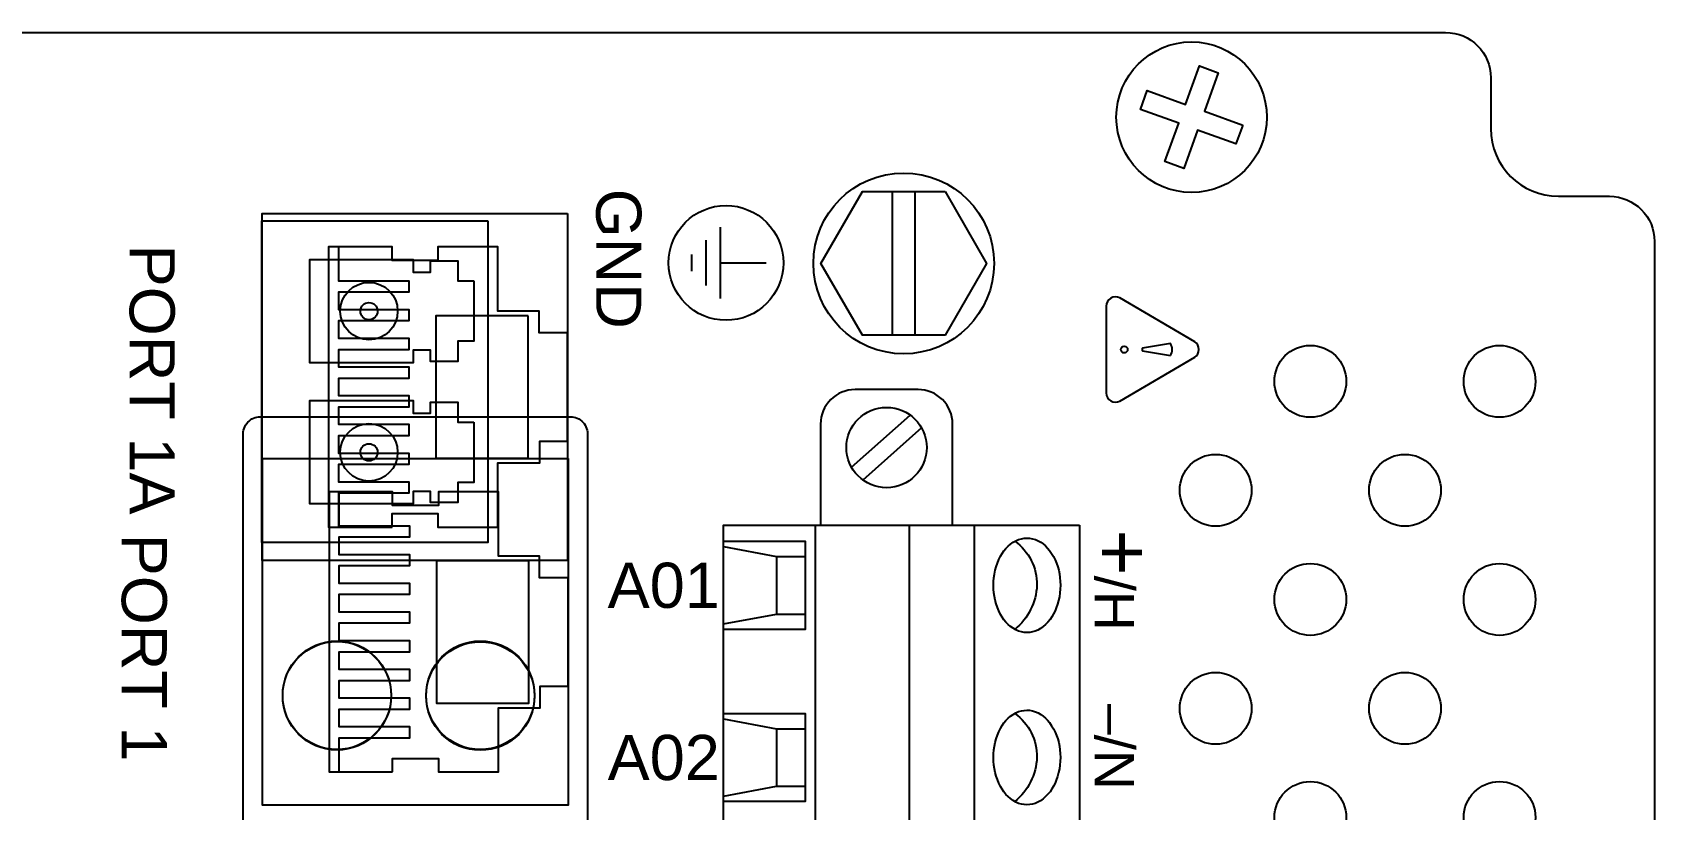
# Model space of a CAD drawing. Extents: x 1 to 23.7, y 0.2 to 17.
# Drawn here: x 20.173 to 23, y 5.844 to 7.198 of the extents above; entities that cross this region are included whole.
import ezdxf

# ---------------------------------------------------------------- set-up
doc = ezdxf.new("R2010")
doc.units = 0
doc.header["$MEASUREMENT"] = 0
for name, color, linetype in [('1_01__00__NONE__NO_FO__IRI', 7, 'CONTINUOUS'), ('1_02__01___1__10-100BASE-T', 7, 'CONTINUOUS'), ('1_03__04___1__100BASE-FX__', 7, 'CONTINUOUS'), ('1_04__06___2__10-100BASE-T', 7, 'CONTINUOUS'), ('1_05__08___2__100BASE-FX__', 7, 'CONTINUOUS'), ('1_06__10__NONE__FO__IRIG', 7, 'CONTINUOUS'), ('1_07__11___1__10-100BASE-T', 7, 'CONTINUOUS'), ('1_08__14___1__100BASE-FX__', 7, 'CONTINUOUS'), ('1_09__16___2__10-100BASE-T', 7, 'CONTINUOUS'), ('1_10__18___2__100BASE-FX__', 7, 'CONTINUOUS'), ('6_00_____DWG', 7, 'CONTINUOUS')]:
    doc.layers.add(name, color=color, linetype=linetype)
doc.styles.add('ARIAL', font='arial.ttf')

msp = doc.modelspace()

# ---------------------------------------------------------------- linework, layer by layer
at = {"layer": '1_01__00__NONE__NO_FO__IRI'}
msp.add_lwpolyline([(21.14, 6.4956), (21.14, 5.8111, -0.437464), (21.11, 5.7783), (20.57, 5.7783, -0.440011), (20.54, 5.8111), (20.54, 6.4956, -0.43731), (20.57, 6.5283), (21.11, 6.5283, -0.440011)], format="xyb", close=True, dxfattribs=at)
at = {"layer": '1_02__01___1__10-100BASE-T'}
for points in [[(21.1062, 6.4554), (21.1062, 5.8512), (20.5737, 5.8512), (20.5737, 6.4554)], [(20.8002, 5.9093), (20.8002, 5.933), (20.8802, 5.933), (20.8802, 5.9093), (20.9847, 5.9093), (20.9847, 6.0213), (21.0577, 6.0213), (21.0577, 6.0588), (21.1062, 6.0588), (21.1062, 6.2478), (21.0567, 6.2478), (21.0567, 6.2853), (20.9847, 6.2853), (20.9847, 6.3973), (20.8802, 6.3973), (20.8802, 6.3736), (20.8002, 6.3736), (20.8002, 6.3973), (20.6897, 6.3973), (20.6897, 5.9093)], [(21.0377, 6.2773), (20.8767, 6.2773), (20.8767, 6.0293), (21.0377, 6.0293)]]:
    msp.add_lwpolyline(points, close=True, dxfattribs=at)
msp.add_lwpolyline([(20.7067, 6.3973), (20.7067, 6.3383), (20.8297, 6.3383), (20.8297, 6.3183), (20.7067, 6.3183), (20.7067, 6.2883), (20.8297, 6.2883), (20.8297, 6.2683), (20.7067, 6.2683), (20.7067, 6.2383), (20.8297, 6.2383), (20.8297, 6.2183), (20.7067, 6.2183), (20.7067, 6.1883), (20.8297, 6.1883), (20.8297, 6.1683), (20.7067, 6.1683), (20.7067, 6.1383), (20.8297, 6.1383), (20.8297, 6.1183), (20.7067, 6.1183), (20.7067, 6.0883), (20.8297, 6.0883), (20.8297, 6.0683), (20.7067, 6.0683), (20.7067, 6.0383), (20.8297, 6.0383), (20.8297, 6.0183), (20.7067, 6.0183), (20.7067, 5.9883), (20.8297, 5.9883), (20.8297, 5.9683), (20.7067, 5.9683), (20.7067, 5.9093)], dxfattribs=at)
at = {"layer": '1_03__04___1__100BASE-FX__'}
for points in [[(20.9662, 6.8692), (20.9662, 6.3091), (20.5725, 6.3091), (20.5725, 6.8692)], [(20.9422, 6.7647), (20.9422, 6.6597), (20.9142, 6.6597), (20.9142, 6.6247), (20.8662, 6.6247), (20.8662, 6.6442), (20.8362, 6.6442), (20.8362, 6.6222), (20.6562, 6.6222), (20.6562, 6.8022), (20.8362, 6.8022), (20.8362, 6.7802), (20.8662, 6.7802), (20.8662, 6.7997), (20.9142, 6.7997), (20.9142, 6.7647)], [(20.9422, 6.5187), (20.9422, 6.4137), (20.9142, 6.4137), (20.9142, 6.3787), (20.8662, 6.3787), (20.8662, 6.3982), (20.8362, 6.3982), (20.8362, 6.3762), (20.6562, 6.3762), (20.6562, 6.5562), (20.8362, 6.5562), (20.8362, 6.5342), (20.8662, 6.5342), (20.8662, 6.5537), (20.9142, 6.5537), (20.9142, 6.5187)]]:
    msp.add_lwpolyline(points, close=True, dxfattribs=at)
for centre, radius in [((20.7592, 6.7122), 0.05), ((20.7592, 6.7122), 0.015), ((20.7592, 6.4662), 0.05), ((20.7592, 6.4662), 0.015), ((20.7033, 6.0421), 0.0945), ((20.9533, 6.0416), 0.0945)]:
    msp.add_circle(centre, radius, dxfattribs=at)
at = {"layer": '1_04__06___2__10-100BASE-T'}
for points in [[(21.1054, 6.8821), (21.1054, 6.2779), (20.5729, 6.2779), (20.5729, 6.8821)], [(20.7994, 6.336), (20.7994, 6.3597), (20.8794, 6.3597), (20.8794, 6.336), (20.9839, 6.336), (20.9839, 6.448), (21.0569, 6.448), (21.0569, 6.4855), (21.1054, 6.4855), (21.1054, 6.6745), (21.0559, 6.6745), (21.0559, 6.712), (20.9839, 6.712), (20.9839, 6.824), (20.8794, 6.824), (20.8794, 6.8002), (20.7994, 6.8002), (20.7994, 6.824), (20.6889, 6.824), (20.6889, 6.336)], [(21.0369, 6.704), (20.8759, 6.704), (20.8759, 6.456), (21.0369, 6.456)]]:
    msp.add_lwpolyline(points, close=True, dxfattribs=at)
msp.add_lwpolyline([(20.7059, 6.824), (20.7059, 6.765), (20.8289, 6.765), (20.8289, 6.745), (20.7059, 6.745), (20.7059, 6.715), (20.8289, 6.715), (20.8289, 6.695), (20.7059, 6.695), (20.7059, 6.665), (20.8289, 6.665), (20.8289, 6.645), (20.7059, 6.645), (20.7059, 6.615), (20.8289, 6.615), (20.8289, 6.595), (20.7059, 6.595), (20.7059, 6.565), (20.8289, 6.565), (20.8289, 6.545), (20.7059, 6.545), (20.7059, 6.515), (20.8289, 6.515), (20.8289, 6.495), (20.7059, 6.495), (20.7059, 6.465), (20.8289, 6.465), (20.8289, 6.445), (20.7059, 6.445), (20.7059, 6.415), (20.8289, 6.415), (20.8289, 6.395), (20.7059, 6.395), (20.7059, 6.336)], dxfattribs=at)
for centre in [(20.7033, 6.0429), (20.9533, 6.0429)]:
    msp.add_circle(centre, 0.0945, dxfattribs=at)
at = {"layer": '1_05__08___2__100BASE-FX__'}
for points in [[(20.9662, 6.8692), (20.9662, 6.3091), (20.5725, 6.3091), (20.5725, 6.8692)], [(20.9422, 6.7647), (20.9422, 6.6597), (20.9142, 6.6597), (20.9142, 6.6247), (20.8662, 6.6247), (20.8662, 6.6442), (20.8362, 6.6442), (20.8362, 6.6222), (20.6562, 6.6222), (20.6562, 6.8022), (20.8362, 6.8022), (20.8362, 6.7802), (20.8662, 6.7802), (20.8662, 6.7997), (20.9142, 6.7997), (20.9142, 6.7647)], [(20.9422, 6.5187), (20.9422, 6.4137), (20.9142, 6.4137), (20.9142, 6.3787), (20.8662, 6.3787), (20.8662, 6.3982), (20.8362, 6.3982), (20.8362, 6.3762), (20.6562, 6.3762), (20.6562, 6.5562), (20.8362, 6.5562), (20.8362, 6.5342), (20.8662, 6.5342), (20.8662, 6.5537), (20.9142, 6.5537), (20.9142, 6.5187)]]:
    msp.add_lwpolyline(points, close=True, dxfattribs=at)
for centre, radius in [((20.7592, 6.7122), 0.05), ((20.7592, 6.7122), 0.015), ((20.7592, 6.4662), 0.05), ((20.7592, 6.4662), 0.015), ((20.7033, 6.0421), 0.0945), ((20.9533, 6.0416), 0.0945)]:
    msp.add_circle(centre, radius, dxfattribs=at)
at = {"layer": '1_06__10__NONE__FO__IRIG'}
msp.add_lwpolyline([(21.14, 6.4956), (21.14, 5.8111, -0.437464), (21.11, 5.7783), (20.57, 5.7783, -0.440011), (20.54, 5.8111), (20.54, 6.4956, -0.43731), (20.57, 6.5283), (21.11, 6.5283, -0.440011)], format="xyb", close=True, dxfattribs=at)
at = {"layer": '1_07__11___1__10-100BASE-T'}
for points in [[(21.1062, 6.4554), (21.1062, 5.8512), (20.5737, 5.8512), (20.5737, 6.4554)], [(20.8002, 5.9093), (20.8002, 5.933), (20.8802, 5.933), (20.8802, 5.9093), (20.9847, 5.9093), (20.9847, 6.0213), (21.0577, 6.0213), (21.0577, 6.0588), (21.1062, 6.0588), (21.1062, 6.2478), (21.0567, 6.2478), (21.0567, 6.2853), (20.9847, 6.2853), (20.9847, 6.3973), (20.8802, 6.3973), (20.8802, 6.3736), (20.8002, 6.3736), (20.8002, 6.3973), (20.6897, 6.3973), (20.6897, 5.9093)], [(21.0377, 6.2773), (20.8767, 6.2773), (20.8767, 6.0293), (21.0377, 6.0293)]]:
    msp.add_lwpolyline(points, close=True, dxfattribs=at)
msp.add_lwpolyline([(20.7067, 6.3973), (20.7067, 6.3383), (20.8297, 6.3383), (20.8297, 6.3183), (20.7067, 6.3183), (20.7067, 6.2883), (20.8297, 6.2883), (20.8297, 6.2683), (20.7067, 6.2683), (20.7067, 6.2383), (20.8297, 6.2383), (20.8297, 6.2183), (20.7067, 6.2183), (20.7067, 6.1883), (20.8297, 6.1883), (20.8297, 6.1683), (20.7067, 6.1683), (20.7067, 6.1383), (20.8297, 6.1383), (20.8297, 6.1183), (20.7067, 6.1183), (20.7067, 6.0883), (20.8297, 6.0883), (20.8297, 6.0683), (20.7067, 6.0683), (20.7067, 6.0383), (20.8297, 6.0383), (20.8297, 6.0183), (20.7067, 6.0183), (20.7067, 5.9883), (20.8297, 5.9883), (20.8297, 5.9683), (20.7067, 5.9683), (20.7067, 5.9093)], dxfattribs=at)
at = {"layer": '1_08__14___1__100BASE-FX__'}
for points in [[(20.9662, 6.8692), (20.9662, 6.3091), (20.5725, 6.3091), (20.5725, 6.8692)], [(20.9422, 6.7647), (20.9422, 6.6597), (20.9142, 6.6597), (20.9142, 6.6247), (20.8662, 6.6247), (20.8662, 6.6442), (20.8362, 6.6442), (20.8362, 6.6222), (20.6562, 6.6222), (20.6562, 6.8022), (20.8362, 6.8022), (20.8362, 6.7802), (20.8662, 6.7802), (20.8662, 6.7997), (20.9142, 6.7997), (20.9142, 6.7647)], [(20.9422, 6.5187), (20.9422, 6.4137), (20.9142, 6.4137), (20.9142, 6.3787), (20.8662, 6.3787), (20.8662, 6.3982), (20.8362, 6.3982), (20.8362, 6.3762), (20.6562, 6.3762), (20.6562, 6.5562), (20.8362, 6.5562), (20.8362, 6.5342), (20.8662, 6.5342), (20.8662, 6.5537), (20.9142, 6.5537), (20.9142, 6.5187)]]:
    msp.add_lwpolyline(points, close=True, dxfattribs=at)
for centre, radius in [((20.7592, 6.7122), 0.05), ((20.7592, 6.7122), 0.015), ((20.7592, 6.4662), 0.05), ((20.7592, 6.4662), 0.015), ((20.7033, 6.0421), 0.0945), ((20.9533, 6.0416), 0.0945)]:
    msp.add_circle(centre, radius, dxfattribs=at)
at = {"layer": '1_09__16___2__10-100BASE-T'}
for points in [[(21.1054, 6.8821), (21.1054, 6.2779), (20.5729, 6.2779), (20.5729, 6.8821)], [(20.7994, 6.336), (20.7994, 6.3597), (20.8794, 6.3597), (20.8794, 6.336), (20.9839, 6.336), (20.9839, 6.448), (21.0569, 6.448), (21.0569, 6.4855), (21.1054, 6.4855), (21.1054, 6.6745), (21.0559, 6.6745), (21.0559, 6.712), (20.9839, 6.712), (20.9839, 6.824), (20.8794, 6.824), (20.8794, 6.8002), (20.7994, 6.8002), (20.7994, 6.824), (20.6889, 6.824), (20.6889, 6.336)], [(21.0369, 6.704), (20.8759, 6.704), (20.8759, 6.456), (21.0369, 6.456)]]:
    msp.add_lwpolyline(points, close=True, dxfattribs=at)
msp.add_lwpolyline([(20.7059, 6.824), (20.7059, 6.765), (20.8289, 6.765), (20.8289, 6.745), (20.7059, 6.745), (20.7059, 6.715), (20.8289, 6.715), (20.8289, 6.695), (20.7059, 6.695), (20.7059, 6.665), (20.8289, 6.665), (20.8289, 6.645), (20.7059, 6.645), (20.7059, 6.615), (20.8289, 6.615), (20.8289, 6.595), (20.7059, 6.595), (20.7059, 6.565), (20.8289, 6.565), (20.8289, 6.545), (20.7059, 6.545), (20.7059, 6.515), (20.8289, 6.515), (20.8289, 6.495), (20.7059, 6.495), (20.7059, 6.465), (20.8289, 6.465), (20.8289, 6.445), (20.7059, 6.445), (20.7059, 6.415), (20.8289, 6.415), (20.8289, 6.395), (20.7059, 6.395), (20.7059, 6.336)], dxfattribs=at)
for centre in [(20.7033, 6.0429), (20.9533, 6.0429)]:
    msp.add_circle(centre, 0.0945, dxfattribs=at)
at = {"layer": '1_10__18___2__100BASE-FX__'}
for points in [[(20.9662, 6.8692), (20.9662, 6.3091), (20.5725, 6.3091), (20.5725, 6.8692)], [(20.9422, 6.7647), (20.9422, 6.6597), (20.9142, 6.6597), (20.9142, 6.6247), (20.8662, 6.6247), (20.8662, 6.6442), (20.8362, 6.6442), (20.8362, 6.6222), (20.6562, 6.6222), (20.6562, 6.8022), (20.8362, 6.8022), (20.8362, 6.7802), (20.8662, 6.7802), (20.8662, 6.7997), (20.9142, 6.7997), (20.9142, 6.7647)], [(20.9422, 6.5187), (20.9422, 6.4137), (20.9142, 6.4137), (20.9142, 6.3787), (20.8662, 6.3787), (20.8662, 6.3982), (20.8362, 6.3982), (20.8362, 6.3762), (20.6562, 6.3762), (20.6562, 6.5562), (20.8362, 6.5562), (20.8362, 6.5342), (20.8662, 6.5342), (20.8662, 6.5537), (20.9142, 6.5537), (20.9142, 6.5187)]]:
    msp.add_lwpolyline(points, close=True, dxfattribs=at)
for centre, radius in [((20.7592, 6.7122), 0.05), ((20.7592, 6.7122), 0.015), ((20.7592, 6.4662), 0.05), ((20.7592, 6.4662), 0.015), ((20.7033, 6.0421), 0.0945), ((20.9533, 6.0416), 0.0945)]:
    msp.add_circle(centre, radius, dxfattribs=at)
at = {"layer": '6_00_____DWG'}
for points in [[(23, 6.8335), (23, 2.1681, -0.414214), (22.9213, 2.0894), (22.8327, 2.0894, 0.414214), (22.7146, 1.9713), (22.7146, 1.8827, -0.414213), (22.6358, 1.804), (16.0807, 1.804, -0.414213), (16.002, 1.8827), (16.002, 1.9713, 0.414213), (15.8839, 2.0894), (15.7953, 2.0894, -0.414213), (15.7165, 2.1681, -0.000001), (15.7165, 6.8335, -0.414214), (15.7953, 6.9122), (15.8839, 6.9122, 0.414214), (16.002, 7.0303), (16.002, 7.1189, -0.414214), (16.0807, 7.1977), (22.6358, 7.1977, -0.414213), (22.7146, 7.1189), (22.7146, 7.0303, 0.414213), (22.8327, 6.9122), (22.9213, 6.9122, -0.414213)], [(22.1986, 6.6587), (22.068, 6.7352, 0.555022), (22.044, 6.7208), (22.044, 6.5696, 0.555022), (22.068, 6.5553), (22.1986, 6.6318, 0.531445)], [(22.1561, 6.6349, 0.299493), (22.1561, 6.6555), (22.1072, 6.6475), (22.1066, 6.6468), (22.1066, 6.6436), (22.1072, 6.643), (22.1561, 6.6349)], [(21.9107, 6.3168, -0.203751), (21.9454, 6.2952, -0.133265), (21.9635, 6.2481, -0.119641), (21.9572, 6.1953, -0.162293), (21.9294, 6.159, -0.234436), (21.8916, 6.1546, -0.182264), (21.8599, 6.1839, -0.124648), (21.8476, 6.2345, -0.124648), (21.8599, 6.2852, -0.184228), (21.8916, 6.3145, -0.072555)], [(21.9107, 6.0168, -0.203751), (21.9454, 5.9952, -0.133265), (21.9635, 5.9481, -0.119641), (21.9572, 5.8953, -0.162293), (21.9294, 5.859, -0.234436), (21.8916, 5.8546, -0.182264), (21.8599, 5.8839, -0.124648), (21.8476, 5.9345, -0.124648), (21.8599, 5.9852, -0.184228), (21.8916, 6.0145, -0.072555)]]:
    msp.add_lwpolyline(points, format="xyb", close=True, dxfattribs=at)
for points in [[(22.2822, 7.0364), (22.2704, 7.0035), (22.2035, 7.0276), (22.1794, 6.9608), (22.1465, 6.9726), (22.1706, 7.0395), (22.1037, 7.0636), (22.1156, 7.0965), (22.1825, 7.0724), (22.2066, 7.1393), (22.2395, 7.1274), (22.2154, 7.0605)], [(21.7635, 6.9203), (21.8357, 6.7953), (21.7635, 6.6703), (21.6192, 6.6703), (21.547, 6.7953), (21.6192, 6.9203)], [(21.9974, 6.3395), (21.9974, 4.6295), (21.3774, 4.6295), (21.3774, 6.3395)]]:
    msp.add_lwpolyline(points, close=True, dxfattribs=at)
for points in [[(21.6713, 6.9203), (21.6713, 6.6703)], [(21.7113, 6.6703), (21.7113, 6.9203)], [(21.3714, 6.8585), (21.3714, 6.734)], [(21.3464, 6.8356), (21.3464, 6.7569)], [(21.3214, 6.8107), (21.3214, 6.7818)], [(21.3714, 6.7962), (21.4514, 6.7962)], [(21.6003, 6.4404), (21.7026, 6.5312)], [(21.7225, 6.5087), (21.6202, 6.4179)], [(21.5374, 4.6295), (21.5374, 6.3395)], [(21.7014, 4.6295), (21.7014, 6.3395)], [(21.8144, 4.6295), (21.8144, 6.3395)], [(21.3774, 6.3113), (21.5197, 6.3113), (21.5197, 6.1577), (21.3774, 6.1577)], [(21.3774, 6.3019), (21.4693, 6.2845), (21.5197, 6.2845)], [(21.4693, 6.2845), (21.4693, 6.1845)], [(21.3774, 6.1672), (21.4693, 6.1845), (21.5197, 6.1845)], [(21.3774, 6.0113), (21.5197, 6.0113), (21.5197, 5.8577), (21.3774, 5.8577)], [(21.3774, 6.0019), (21.4693, 5.9845), (21.5197, 5.9845)], [(21.4693, 5.9845), (21.4693, 5.8845)], [(21.3774, 5.8672), (21.4693, 5.8845), (21.5197, 5.8845)]]:
    msp.add_lwpolyline(points, dxfattribs=at)
for points in [[(21.7764, 6.3395), (21.7764, 6.5155, 0.414214), (21.7164, 6.5755), (21.6064, 6.5755, 0.414214), (21.5464, 6.5155), (21.5464, 6.3395)], [(21.8848, 6.3113, -0.246683), (21.9234, 6.2348, -0.217208), (21.8849, 6.1577)], [(21.8848, 6.0113, -0.246683), (21.9234, 5.9348, -0.217208), (21.8849, 5.8577)]]:
    msp.add_lwpolyline(points, format="xyb", dxfattribs=at)
for centre, radius in [((22.193, 7.05), 0.1312), ((21.6913, 6.7953), 0.1575), ((21.3815, 6.7962), 0.1), ((22.0756, 6.6452), 0.0059), ((22.4, 6.5898), 0.0626), ((22.7299, 6.5898), 0.0626), ((21.6614, 6.4745), 0.07), ((22.235, 6.4), 0.0626), ((22.565, 6.4), 0.0626), ((22.4, 6.2099), 0.0626), ((22.7299, 6.2099), 0.0626), ((22.235, 6.0201), 0.0626), ((22.565, 6.0201), 0.0626), ((22.4, 5.83), 0.0626), ((22.7299, 5.83), 0.0626)]:
    msp.add_circle(centre, radius, dxfattribs=at)

# ---------------------------------------------------------------- texts
at = {"layer": '1_01__00__NONE__NO_FO__IRI', "style": 'ARIAL'}
msp.add_text('PORT 1', height=0.07867, rotation=270, dxfattribs=at).set_placement((20.3282, 6.3244))
msp.add_text('PORT 1', height=0.07867, rotation=270, dxfattribs=at).set_placement((20.3282, 6.3244))
at = {"layer": '1_02__01___1__10-100BASE-T', "style": 'ARIAL'}
msp.add_text('PORT 1', height=0.07867, rotation=270, dxfattribs=at).set_placement((20.3282, 6.3244))
at = {"layer": '1_03__04___1__100BASE-FX__', "style": 'ARIAL'}
msp.add_text('PORT 1A', height=0.07867, rotation=270, dxfattribs=at).set_placement((20.342, 6.828))
at = {"layer": '1_04__06___2__10-100BASE-T', "style": 'ARIAL'}
msp.add_text('PORT 1A', height=0.07867, rotation=270, dxfattribs=at).set_placement((20.342, 6.828))
at = {"layer": '1_05__08___2__100BASE-FX__', "style": 'ARIAL'}
msp.add_text('PORT 1A', height=0.07867, rotation=270, dxfattribs=at).set_placement((20.342, 6.828))
at = {"layer": '1_06__10__NONE__FO__IRIG', "style": 'ARIAL'}
msp.add_text('PORT 1', height=0.07867, rotation=270, dxfattribs=at).set_placement((20.3282, 6.3244))
msp.add_text('PORT 1', height=0.07867, rotation=270, dxfattribs=at).set_placement((20.3282, 6.3244))
at = {"layer": '1_07__11___1__10-100BASE-T', "style": 'ARIAL'}
msp.add_text('PORT 1', height=0.07867, rotation=270, dxfattribs=at).set_placement((20.3282, 6.3244))
at = {"layer": '1_08__14___1__100BASE-FX__', "style": 'ARIAL'}
msp.add_text('PORT 1A', height=0.07867, rotation=270, dxfattribs=at).set_placement((20.342, 6.828))
at = {"layer": '1_09__16___2__10-100BASE-T', "style": 'ARIAL'}
msp.add_text('PORT 1A', height=0.07867, rotation=270, dxfattribs=at).set_placement((20.342, 6.828))
at = {"layer": '1_10__18___2__100BASE-FX__', "style": 'ARIAL'}
msp.add_text('PORT 1A', height=0.07867, rotation=270, dxfattribs=at).set_placement((20.342, 6.828))
at = {"layer": '6_00_____DWG', "style": 'ARIAL'}
for s, height, p in [('GND', 0.07867, (21.1552, 6.9255)), ('+', 0.0983, (22.0241, 6.3316)), ('/H', 0.06883, (22.0241, 6.2514)), ('–/N', 0.0688, (22.0241, 6.0279))]:
    msp.add_text(s, height=height, rotation=270, dxfattribs=at).set_placement(p)
for s, p in [('A01', (21.1752, 6.1952)), ('A02', (21.1752, 5.8952))]:
    msp.add_text(s, height=0.07867, dxfattribs=at).set_placement(p)

doc.saveas('drawing.dxf')
